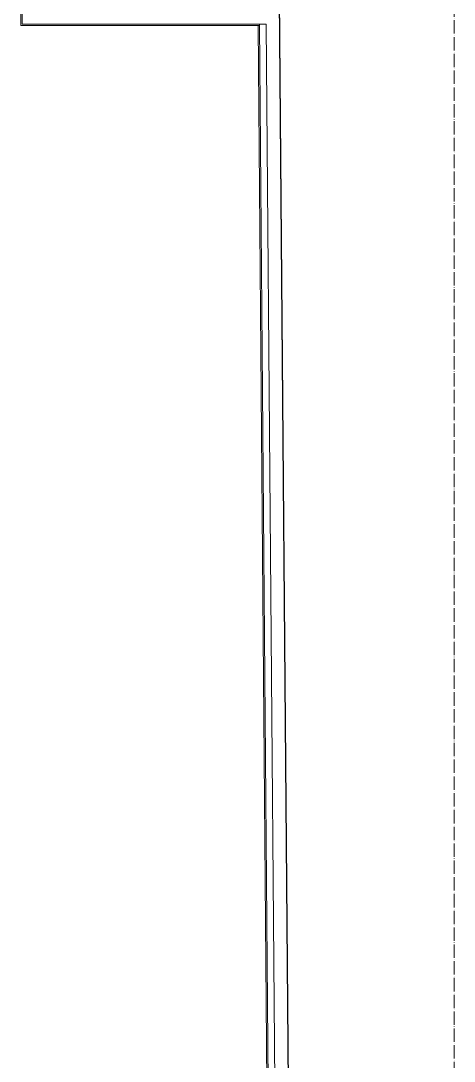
# Model space of a CAD drawing. Header units: millimetres. Extents: x -42533 to 645315, y 3457 to 82611.
# Drawn here: x 29101 to 29748, y 49606 to 51160 of the extents above; entities that cross this region are included whole.
import ezdxf

# ---------------------------------------------------------------- set-up
doc = ezdxf.new("R2010")
doc.units = ezdxf.units.MM
doc.linetypes.add('ADSK_Линия сетки', pattern=[25, 20, -2.5, 0, -2.5])
for name, color, linetype, lineweight in [('Оси', 253, 'Continuous', 9), ('Стены несущие', 7, 'Continuous', 30), ('Стены отделка', 7, 'Continuous', 30), ('Стены штриховка', 7, 'Continuous', 9), ('ШТРИХОВКА', 252, 'Continuous', 15)]:
    doc.layers.add(name, color=color, linetype=linetype, lineweight=lineweight)

# ---------------------------------------------------------------- blocks, each defined once
blk = doc.blocks.new('1 этаж')
at = {"layer": 'Оси', "color": 8, "linetype": 'ADSK_Линия сетки'}
blk.add_line((3556.766, -4162.595), (3556.766, 44411.9), dxfattribs=at)
at = {"layer": 'Стены несущие', "color": 8}
blk.add_line((3283.605, 20310.244), (3345.388, 12952.685), dxfattribs=at)
at = {"layer": 'Стены отделка', "color": 8, "lineweight": 9}
for p, q in [((2909.492, 20852.244), (2909.492, 18868.244)), ((3345.388, 12952.685), (3283.601, 20310.613)), ((3275.713, 18868.244), (3325.389, 12952.517)), ((2911.492, 18866.244), (3265.728, 18866.42)), ((3263.728, 18866.419), (3313.119, 12984.685))]:
    blk.add_line(p, q, dxfattribs=at)
at = {"layer": 'Стены штриховка', "color": 8}
for p, q in [((2911.492, 20852.244), (2911.492, 18868.244)), ((2909.492, 18868.244), (2909.492, 18866.244)), ((2911.492, 18868.244), (3275.713, 18868.244)), ((3265.712, 18868.244), (3315.135, 12982.685)), ((2909.492, 18866.244), (2911.492, 18866.244))]:
    blk.add_line(p, q, dxfattribs=at)

msp = doc.modelspace()

# ---------------------------------------------------------------- block references
at = {"layer": 'ШТРИХОВКА'}
msp.add_blockref('1 этаж', (26191.6, 32286.7), dxfattribs=at)

doc.saveas('drawing.dxf')
